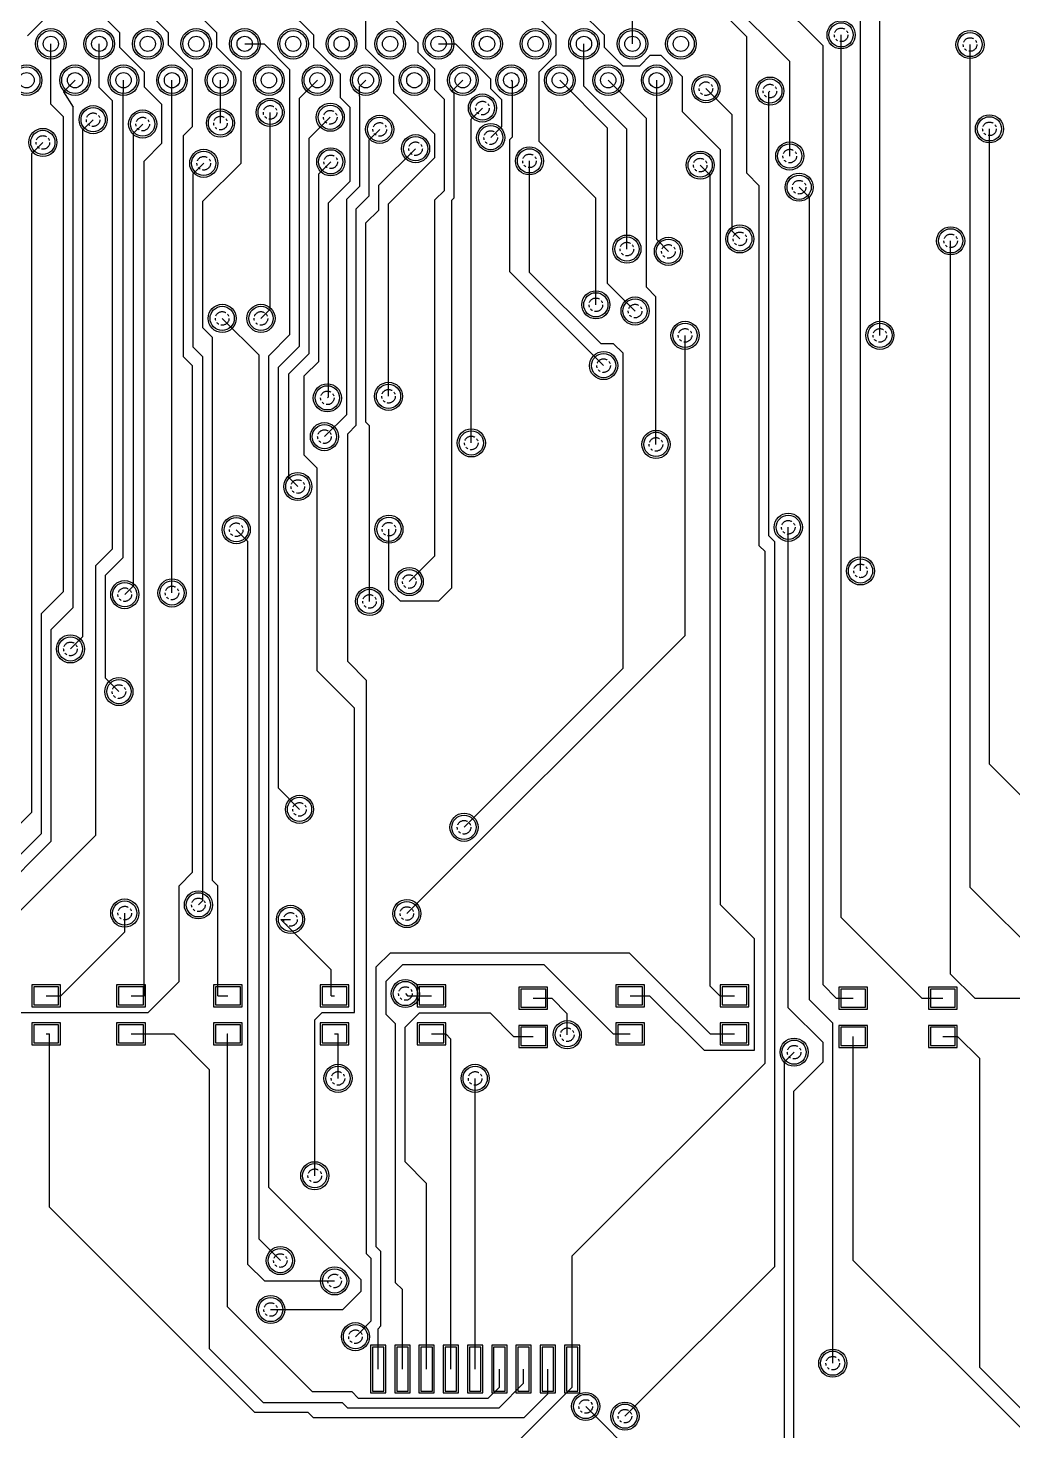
# Model space of a CAD drawing. Extents: x 208 to 628, y 649 to 1243.
# Drawn here: x 416.6 to 468.2, y 1131 to 1204.5 of the extents above; entities that cross this region are included whole.
import ezdxf

# ---------------------------------------------------------------- set-up
doc = ezdxf.new("R2010")
doc.units = 0
doc.header["$MEASUREMENT"] = 0
doc.linetypes.add('PHANTOM2', pattern=[1.25, 0.625, -0.125, 0.125, -0.125, 0.125, -0.125])
for name, color, linetype in [('BottomSolder', 6, 'CONTINUOUS'), ('MultiLayer', 9, 'CONTINUOUS'), ('PADHOLELAYER', 255, 'CONTINUOUS'), ('TOPLAYER', 250, 'CONTINUOUS'), ('TopPaste', 8, 'CONTINUOUS'), ('TopSolder', 216, 'CONTINUOUS'), ('VIAHOLELAYER', 255, 'PHANTOM2')]:
    doc.layers.add(name, color=color, linetype=linetype)

msp = doc.modelspace()

# ---------------------------------------------------------------- linework, layer by layer
at = {"layer": 'BottomSolder'}
for centre, radius in [((417.783, 1203.719), 0.802), ((420.323, 1203.719), 0.802), ((422.863, 1203.719), 0.802), ((425.403, 1203.719), 0.802), ((427.943, 1203.719), 0.802), ((430.483, 1203.719), 0.802), ((433.023, 1203.719), 0.802), ((435.563, 1203.719), 0.802), ((438.103, 1203.719), 0.802), ((440.643, 1203.719), 0.802), ((443.183, 1203.719), 0.802), ((445.723, 1203.719), 0.802), ((448.263, 1203.719), 0.802), ((450.803, 1203.719), 0.802), ((459.198, 1204.19), 0.737), ((465.955, 1203.682), 0.737), ((416.513, 1201.814), 0.802), ((419.053, 1201.814), 0.802), ((421.593, 1201.814), 0.802), ((424.133, 1201.814), 0.802), ((426.673, 1201.814), 0.802), ((429.213, 1201.814), 0.802), ((431.753, 1201.814), 0.802), ((434.293, 1201.814), 0.802), ((436.833, 1201.814), 0.802), ((439.373, 1201.814), 0.802), ((441.913, 1201.814), 0.802), ((444.453, 1201.814), 0.802), ((446.993, 1201.814), 0.802), ((449.533, 1201.814), 0.802), ((452.112, 1201.371), 0.737), ((455.465, 1201.244), 0.737), ((429.277, 1200.126), 0.737), ((432.427, 1199.872), 0.737), ((440.402, 1200.355), 0.737), ((420.001, 1199.745), 0.737), ((422.597, 1199.517), 0.737), ((426.673, 1199.568), 0.737), ((435.018, 1199.237), 0.737), ((466.971, 1199.263), 0.737), ((417.365, 1198.552), 0.737), ((440.834, 1198.806), 0.737), ((436.897, 1198.225), 0.737), ((456.506, 1197.84), 0.737), ((425.797, 1197.459), 0.737), ((432.452, 1197.536), 0.737), ((442.866, 1197.586), 0.737), ((451.813, 1197.363), 0.737), ((456.998, 1196.205), 0.737), ((453.89, 1193.497), 0.737), ((464.939, 1193.395), 0.737), ((447.972, 1192.964), 0.737), ((450.148, 1192.845), 0.737), ((446.346, 1190.043), 0.737), ((448.401, 1189.717), 0.737), ((426.763, 1189.331), 0.737), ((428.795, 1189.331), 0.737), ((451.02, 1188.442), 0.737), ((461.23, 1188.442), 0.737), ((446.752, 1186.857), 0.737), ((432.274, 1185.166), 0.737), ((435.48, 1185.248), 0.737), ((432.122, 1183.134), 0.737), ((439.818, 1182.804), 0.737), ((449.496, 1182.727), 0.737), ((430.725, 1180.518), 0.737), ((427.499, 1178.257), 0.737), ((435.5, 1178.282), 0.737), ((456.43, 1178.384), 0.737), ((460.214, 1176.098), 0.737), ((424.133, 1174.942), 0.737), ((436.567, 1175.539), 0.737), ((421.657, 1174.853), 0.737), ((434.484, 1174.498), 0.737), ((418.812, 1172.009), 0.737), ((421.352, 1169.773), 0.737), ((430.815, 1163.601), 0.737), ((439.437, 1162.661), 0.737), ((421.657, 1158.166), 0.737), ((425.518, 1158.597), 0.737), ((436.44, 1158.14), 0.737), ((430.344, 1157.835), 0.737), ((436.364, 1153.949), 0.737), ((444.847, 1151.79), 0.737), ((456.735, 1150.876), 0.737), ((432.833, 1149.504), 0.737), ((440.019, 1149.504), 0.737), ((431.614, 1144.399), 0.737), ((429.811, 1139.954), 0.737), ((432.655, 1138.887), 0.737), ((429.303, 1137.388), 0.737), ((433.748, 1135.966), 0.737), ((458.759, 1134.577), 0.737), ((445.813, 1132.308), 0.737), ((447.87, 1131.8), 0.737)]:
    msp.add_circle(centre, radius, dxfattribs=at)
at = {"layer": 'MultiLayer'}
for centre, radius in [((417.783, 1203.719), 0.7), ((420.323, 1203.719), 0.7), ((422.863, 1203.719), 0.7), ((425.403, 1203.719), 0.7), ((427.943, 1203.719), 0.7), ((430.483, 1203.719), 0.7), ((433.023, 1203.719), 0.7), ((435.563, 1203.719), 0.7), ((438.103, 1203.719), 0.7), ((440.643, 1203.719), 0.7), ((443.183, 1203.719), 0.7), ((445.723, 1203.719), 0.7), ((448.263, 1203.719), 0.7), ((450.803, 1203.719), 0.7), ((459.198, 1204.19), 0.635), ((465.955, 1203.682), 0.635), ((416.513, 1201.814), 0.7), ((419.053, 1201.814), 0.7), ((421.593, 1201.814), 0.7), ((424.133, 1201.814), 0.7), ((426.673, 1201.814), 0.7), ((429.213, 1201.814), 0.7), ((431.753, 1201.814), 0.7), ((434.293, 1201.814), 0.7), ((436.833, 1201.814), 0.7), ((439.373, 1201.814), 0.7), ((441.913, 1201.814), 0.7), ((444.453, 1201.814), 0.7), ((446.993, 1201.814), 0.7), ((449.533, 1201.814), 0.7), ((452.112, 1201.371), 0.635), ((455.465, 1201.244), 0.635), ((429.277, 1200.126), 0.635), ((440.402, 1200.355), 0.635), ((420.001, 1199.745), 0.635), ((422.597, 1199.517), 0.635), ((426.673, 1199.568), 0.635), ((432.427, 1199.872), 0.635), ((435.018, 1199.237), 0.635), ((466.971, 1199.263), 0.635), ((417.365, 1198.552), 0.635), ((440.834, 1198.806), 0.635), ((436.897, 1198.225), 0.635), ((456.506, 1197.84), 0.635), ((425.797, 1197.459), 0.635), ((432.452, 1197.536), 0.635), ((442.866, 1197.586), 0.635), ((451.813, 1197.363), 0.635), ((456.998, 1196.205), 0.635), ((453.89, 1193.497), 0.635), ((464.939, 1193.395), 0.635), ((447.972, 1192.964), 0.635), ((450.148, 1192.845), 0.635), ((446.346, 1190.043), 0.635), ((448.401, 1189.717), 0.635), ((426.763, 1189.331), 0.635), ((428.795, 1189.331), 0.635), ((451.02, 1188.442), 0.635), ((461.23, 1188.442), 0.635), ((446.752, 1186.857), 0.635), ((432.274, 1185.166), 0.635), ((435.48, 1185.248), 0.635), ((432.122, 1183.134), 0.635), ((439.818, 1182.804), 0.635), ((449.496, 1182.727), 0.635), ((430.725, 1180.518), 0.635), ((427.499, 1178.257), 0.635), ((435.5, 1178.282), 0.635), ((456.43, 1178.384), 0.635), ((460.214, 1176.098), 0.635), ((436.567, 1175.539), 0.635), ((421.657, 1174.853), 0.635), ((424.133, 1174.942), 0.635), ((434.484, 1174.498), 0.635), ((418.812, 1172.009), 0.635), ((421.352, 1169.773), 0.635), ((430.815, 1163.601), 0.635), ((439.437, 1162.661), 0.635), ((421.657, 1158.166), 0.635), ((425.518, 1158.597), 0.635), ((436.44, 1158.14), 0.635), ((430.344, 1157.835), 0.635), ((436.364, 1153.949), 0.635), ((444.847, 1151.79), 0.635), ((456.735, 1150.876), 0.635), ((432.833, 1149.504), 0.635), ((440.019, 1149.504), 0.635), ((431.614, 1144.399), 0.635), ((429.811, 1139.954), 0.635), ((432.655, 1138.887), 0.635), ((429.303, 1137.388), 0.635), ((433.748, 1135.966), 0.635), ((458.759, 1134.577), 0.635), ((445.813, 1132.308), 0.635), ((447.87, 1131.8), 0.635)]:
    msp.add_circle(centre, radius, dxfattribs=at)
at = {"layer": 'PADHOLELAYER'}
for centre in [(417.783, 1203.719), (420.323, 1203.719), (422.863, 1203.719), (425.403, 1203.719), (427.943, 1203.719), (430.483, 1203.719), (433.023, 1203.719), (435.563, 1203.719), (438.103, 1203.719), (440.643, 1203.719), (443.183, 1203.719), (445.723, 1203.719), (448.263, 1203.719), (450.803, 1203.719), (416.513, 1201.814), (419.053, 1201.814), (421.593, 1201.814), (424.133, 1201.814), (426.673, 1201.814), (429.213, 1201.814), (431.753, 1201.814), (434.293, 1201.814), (436.833, 1201.814), (439.373, 1201.814), (441.913, 1201.814), (444.453, 1201.814), (446.993, 1201.814), (449.533, 1201.814)]:
    msp.add_circle(centre, 0.4, dxfattribs=at)
at = {"layer": 'TOPLAYER'}
for p, q in [((450.803, 1207.529), (454.25, 1204.082)), ((452.391, 1206.908), (456.506, 1202.793)), ((454.88, 1206.992), (458.251, 1203.622)), ((448.263, 1203.719), (448.263, 1205.877)), ((416.552, 1204.139), (417.59, 1205.177)), ((420.07, 1205.624), (421.4, 1204.293)), ((422.61, 1205.624), (423.943, 1204.29)), ((425.21, 1205.563), (426.483, 1204.29)), ((430.101, 1205.624), (431.56, 1204.165)), ((434.293, 1203.465), (434.293, 1205.624)), ((435.373, 1205.431), (437.026, 1203.779)), ((442.801, 1205.624), (444.26, 1204.165)), ((445.53, 1205.435), (446.8, 1204.165)), ((461.23, 1188.442), (461.23, 1205.511)), ((421.4, 1203.53), (421.4, 1204.293)), ((423.943, 1203.655), (423.943, 1204.29)), ((426.483, 1203.526), (426.483, 1204.29)), ((460.214, 1176.098), (460.214, 1204.907)), ((417.783, 1200.564), (417.783, 1203.719)), ((420.323, 1201.432), (420.323, 1203.719)), ((423.943, 1203.655), (425.213, 1202.385)), ((427.943, 1203.719), (428.96, 1203.719)), ((428.96, 1203.719), (430.315, 1202.364)), ((431.56, 1203.53), (431.56, 1204.165)), ((437.026, 1203.272), (437.026, 1203.779)), ((438.103, 1203.719), (438.991, 1203.719)), ((438.991, 1203.719), (440.836, 1201.874)), ((444.26, 1203.144), (444.26, 1204.165)), ((445.723, 1201.505), (445.723, 1203.719)), ((446.8, 1203.53), (446.8, 1204.165)), ((454.25, 1196.938), (454.25, 1204.082)), ((458.251, 1154.398), (458.251, 1203.622)), ((459.198, 1157.937), (459.198, 1204.19)), ((465.955, 1159.512), (465.955, 1203.682)), ((421.4, 1203.53), (422.692, 1202.238)), ((426.483, 1203.526), (427.753, 1202.256)), ((431.56, 1203.53), (432.956, 1202.133)), ((434.293, 1203.465), (435.754, 1202.004)), ((437.026, 1203.272), (437.913, 1202.385)), ((443.376, 1202.26), (444.26, 1203.144)), ((446.8, 1203.53), (447.755, 1202.575)), ((448.643, 1202.575), (449.191, 1203.124)), ((449.191, 1203.124), (449.75, 1203.124)), ((449.75, 1203.124), (450.891, 1201.982)), ((422.692, 1201.457), (422.692, 1202.238)), ((425.213, 1199.392), (425.213, 1202.385)), ((427.753, 1197.471), (427.753, 1202.256)), ((430.315, 1188.483), (430.315, 1202.364)), ((432.956, 1200.883), (432.956, 1202.133)), ((437.913, 1201.304), (437.913, 1202.385)), ((443.376, 1198.598), (443.376, 1202.26)), ((447.755, 1202.575), (448.643, 1202.575)), ((456.506, 1197.84), (456.506, 1202.793)), ((418.449, 1201.209), (419.053, 1201.814)), ((420.323, 1201.432), (421.013, 1200.741)), ((421.581, 1200.533), (421.593, 1201.814)), ((422.692, 1201.457), (423.609, 1200.539)), ((424.133, 1174.942), (424.133, 1201.814)), ((426.673, 1199.568), (426.673, 1201.814)), ((430.819, 1200.879), (431.753, 1201.814)), ((433.964, 1201.485), (434.293, 1201.814)), ((433.964, 1200.981), (433.964, 1201.485)), ((435.754, 1201.142), (435.754, 1202.004)), ((438.806, 1201.247), (439.373, 1201.814)), ((440.836, 1201.367), (440.836, 1201.874)), ((440.836, 1201.367), (441.415, 1200.789)), ((441.913, 1201.814), (441.971, 1201.756)), ((441.971, 1198.839), (441.971, 1201.756)), ((444.453, 1201.814), (446.96, 1199.307)), ((445.723, 1201.505), (447.972, 1199.256)), ((446.993, 1201.814), (448.996, 1199.811)), ((449.533, 1193.46), (449.533, 1201.814)), ((450.891, 1200.15), (450.891, 1201.982)), ((452.112, 1201.371), (453.483, 1199.999)), ((418.449, 1201.209), (418.957, 1200.398)), ((421.013, 1177.248), (421.013, 1200.741)), ((430.819, 1187.874), (430.819, 1200.879)), ((432.956, 1200.883), (433.464, 1200.375)), ((433.964, 1200.981), (433.968, 1200.977)), ((433.964, 1200.981), (433.964, 1200.981)), ((433.968, 1196.266), (433.968, 1200.977)), ((435.754, 1201.142), (437.909, 1198.987)), ((437.913, 1201.304), (438.413, 1200.804)), ((438.413, 1196.038), (438.413, 1200.804)), ((438.806, 1201.247), (438.917, 1201.136)), ((438.917, 1195.645), (438.917, 1201.136)), ((441.415, 1199.386), (441.415, 1200.789)), ((455.415, 1201.194), (455.465, 1201.244)), ((455.415, 1177.927), (455.415, 1201.194)), ((417.783, 1200.564), (418.453, 1199.894)), ((418.453, 1175.016), (418.453, 1199.894)), ((418.957, 1174.186), (418.957, 1200.398)), ((421.581, 1176.805), (421.581, 1200.533)), ((423.609, 1198.505), (423.609, 1200.539)), ((429.277, 1189.814), (429.277, 1200.126)), ((431.323, 1198.768), (432.427, 1199.872)), ((433.464, 1196.523), (433.464, 1200.375)), ((439.818, 1199.771), (440.402, 1200.355)), ((450.891, 1200.15), (452.874, 1198.167)), ((453.483, 1193.903), (453.483, 1199.999)), ((419.461, 1199.205), (420.001, 1199.745)), ((419.461, 1172.657), (419.461, 1199.205)), ((422.114, 1199.034), (422.597, 1199.517)), ((424.743, 1198.922), (425.213, 1199.392)), ((434.472, 1198.692), (435.018, 1199.237)), ((439.818, 1182.804), (439.818, 1199.771)), ((440.834, 1198.806), (441.415, 1199.386)), ((446.96, 1191.158), (446.96, 1199.307)), ((447.972, 1192.964), (447.972, 1199.256)), ((448.996, 1190.965), (448.996, 1199.811)), ((466.971, 1165.963), (466.971, 1199.263)), ((416.78, 1197.967), (417.365, 1198.552)), ((422.114, 1175.311), (422.114, 1199.034)), ((422.673, 1197.569), (423.609, 1198.505)), ((424.743, 1187.315), (424.743, 1198.922)), ((431.323, 1187.491), (431.323, 1198.768)), ((434.472, 1195.754), (434.472, 1198.692)), ((437.909, 1197.768), (437.909, 1198.987)), ((441.842, 1198.71), (441.971, 1198.839)), ((441.842, 1191.767), (441.842, 1198.71)), ((443.376, 1198.598), (446.346, 1195.628)), ((416.78, 1163.449), (416.78, 1197.967)), ((434.976, 1196.304), (436.897, 1198.225)), ((435.48, 1195.339), (437.909, 1197.768)), ((452.874, 1158.597), (452.874, 1198.167)), ((422.673, 1153.832), (422.673, 1197.569)), ((425.247, 1196.908), (425.797, 1197.459)), ((425.751, 1195.469), (427.753, 1197.471)), ((431.827, 1196.91), (432.452, 1197.536)), ((442.866, 1191.744), (442.866, 1197.586)), ((451.813, 1197.363), (452.34, 1196.835)), ((454.25, 1196.938), (454.911, 1196.276)), ((425.247, 1187.819), (425.247, 1196.908)), ((431.827, 1187.076), (431.827, 1196.91)), ((432.331, 1195.39), (433.464, 1196.523)), ((433.287, 1195.584), (433.968, 1196.266)), ((434.976, 1195.011), (434.976, 1196.304)), ((452.34, 1154.34), (452.34, 1196.835)), ((454.911, 1177.41), (454.911, 1196.276)), ((456.998, 1196.205), (457.533, 1195.671)), ((425.751, 1188.831), (425.751, 1195.469)), ((433.287, 1184.298), (433.287, 1195.584)), ((433.791, 1195.072), (434.472, 1195.754)), ((437.913, 1195.538), (438.413, 1196.038)), ((437.913, 1176.885), (437.913, 1195.538)), ((438.806, 1195.534), (438.917, 1195.645)), ((438.806, 1175.213), (438.806, 1195.534)), ((446.346, 1190.043), (446.346, 1195.628)), ((457.533, 1153.618), (457.533, 1195.671)), ((432.331, 1185.222), (432.331, 1195.39)), ((433.791, 1183.735), (433.791, 1195.072)), ((434.295, 1194.33), (434.976, 1195.011)), ((435.48, 1185.248), (435.48, 1195.339)), ((434.295, 1183.892), (434.295, 1194.33)), ((449.533, 1193.46), (450.148, 1192.845)), ((453.483, 1193.903), (453.89, 1193.497)), ((464.939, 1154.965), (464.939, 1193.395)), ((441.842, 1191.767), (446.752, 1186.857)), ((442.866, 1191.744), (446.6, 1188.011)), ((446.96, 1191.158), (448.401, 1189.717)), ((448.996, 1190.965), (449.496, 1190.465)), ((449.496, 1182.727), (449.496, 1190.465)), ((428.795, 1189.331), (429.277, 1189.814)), ((425.751, 1188.831), (426.259, 1188.323)), ((426.763, 1189.331), (428.693, 1187.401)), ((426.259, 1159.871), (426.259, 1188.323)), ((429.209, 1187.377), (430.315, 1188.483)), ((451.02, 1172.72), (451.02, 1188.442)), ((425.247, 1187.819), (425.747, 1187.319)), ((428.693, 1141.071), (428.693, 1187.401)), ((429.209, 1143.781), (429.209, 1187.377)), ((429.713, 1186.768), (430.819, 1187.874)), ((430.25, 1186.418), (431.323, 1187.491)), ((446.6, 1188.011), (447.26, 1188.011)), ((447.26, 1188.011), (447.768, 1187.503)), ((447.768, 1170.993), (447.768, 1187.503)), ((424.743, 1187.315), (425.213, 1186.845)), ((425.213, 1160.301), (425.213, 1186.845)), ((425.747, 1158.826), (425.747, 1187.319)), ((429.713, 1164.703), (429.713, 1186.768)), ((431.066, 1186.315), (431.827, 1187.076)), ((430.25, 1180.992), (430.25, 1186.418)), ((431.066, 1182.155), (431.066, 1186.315)), ((432.274, 1185.166), (432.331, 1185.222)), ((432.122, 1183.134), (433.287, 1184.298)), ((433.341, 1183.286), (433.791, 1183.735)), ((434.295, 1183.892), (434.484, 1183.702)), ((434.484, 1174.498), (434.484, 1183.702)), ((433.341, 1171.348), (433.341, 1183.286)), ((431.066, 1182.155), (431.746, 1181.475)), ((430.25, 1180.992), (430.725, 1180.518)), ((431.746, 1170.861), (431.746, 1181.475)), ((427.499, 1178.257), (428.109, 1177.647)), ((435.5, 1175.107), (435.5, 1178.282)), ((455.415, 1177.927), (455.719, 1177.623)), ((456.43, 1153.205), (456.43, 1178.384)), ((420.141, 1176.376), (421.013, 1177.248)), ((428.109, 1139.751), (428.109, 1177.647)), ((454.911, 1177.41), (455.211, 1177.111)), ((455.211, 1150.308), (455.211, 1177.111)), ((455.719, 1139.649), (455.719, 1177.623)), ((420.141, 1162.253), (420.141, 1176.376)), ((420.645, 1175.869), (421.581, 1176.805)), ((436.567, 1175.539), (437.913, 1176.885)), ((420.645, 1170.481), (420.645, 1175.869)), ((417.296, 1173.86), (418.453, 1175.016)), ((421.657, 1174.853), (422.114, 1175.311)), ((435.5, 1175.107), (436.084, 1174.523)), ((438.116, 1174.523), (438.806, 1175.213)), ((417.8, 1173.03), (418.957, 1174.186)), ((436.084, 1174.523), (438.116, 1174.523)), ((417.296, 1162.337), (417.296, 1173.86)), ((417.8, 1161.929), (417.8, 1173.03)), ((418.812, 1172.009), (419.461, 1172.657)), ((436.44, 1158.14), (451.02, 1172.72)), ((433.341, 1171.348), (434.332, 1170.358)), ((420.645, 1170.481), (421.352, 1169.773)), ((431.746, 1170.861), (433.697, 1168.91)), ((439.437, 1162.661), (447.768, 1170.993)), ((434.332, 1140.301), (434.332, 1170.358)), ((433.697, 1152.959), (433.697, 1168.91)), ((466.971, 1165.963), (479.357, 1153.578)), ((429.713, 1164.703), (430.815, 1163.601)), ((412.234, 1158.902), (416.78, 1163.449)), ((412.928, 1157.968), (417.296, 1162.337)), ((413.332, 1157.46), (417.8, 1161.929)), ((413.513, 1155.626), (420.141, 1162.253)), ((424.506, 1159.594), (425.213, 1160.301)), ((424.506, 1154.588), (424.506, 1159.594)), ((426.259, 1159.871), (426.536, 1159.594)), ((426.536, 1153.832), (426.536, 1159.594)), ((465.955, 1159.512), (471.762, 1153.705)), ((425.518, 1158.597), (425.747, 1158.826)), ((421.657, 1157.184), (421.657, 1158.166)), ((452.874, 1158.597), (454.652, 1156.819)), ((429.836, 1157.835), (430.344, 1157.835)), ((429.836, 1157.835), (432.478, 1155.194)), ((459.198, 1157.937), (463.431, 1153.705)), ((418.304, 1153.832), (421.657, 1157.184)), ((454.652, 1150.977), (454.652, 1156.819)), ((434.84, 1155.345), (435.576, 1156.082)), ((435.576, 1156.082), (448.09, 1156.082)), ((448.09, 1156.082), (452.34, 1151.832)), ((432.478, 1153.832), (432.478, 1155.194)), ((434.84, 1140.667), (434.84, 1155.345)), ((435.352, 1154.593), (436.228, 1155.469)), ((436.228, 1155.469), (443.623, 1155.469)), ((443.623, 1155.469), (447.26, 1151.832)), ((418.19, 1154.307), (416.89, 1154.307)), ((416.89, 1154.307), (416.89, 1153.357)), ((418.19, 1153.357), (418.19, 1154.307)), ((422.635, 1154.307), (421.335, 1154.307)), ((421.335, 1154.307), (421.335, 1153.357)), ((422.635, 1153.357), (422.635, 1154.307)), ((422.876, 1152.959), (424.506, 1154.588)), ((427.715, 1154.307), (426.415, 1154.307)), ((426.415, 1154.307), (426.415, 1153.357)), ((427.715, 1153.357), (427.715, 1154.307)), ((433.303, 1154.307), (432.003, 1154.307)), ((432.003, 1154.307), (432.003, 1153.357)), ((433.303, 1153.357), (433.303, 1154.307)), ((435.352, 1152.855), (435.352, 1154.593)), ((438.383, 1154.307), (437.083, 1154.307)), ((437.083, 1154.307), (437.083, 1153.357)), ((438.383, 1153.357), (438.383, 1154.307)), ((448.797, 1154.307), (447.497, 1154.307)), ((447.497, 1154.307), (447.497, 1153.357)), ((448.797, 1153.357), (448.797, 1154.307)), ((452.34, 1154.34), (452.848, 1153.832)), ((454.258, 1154.307), (452.958, 1154.307)), ((452.958, 1154.307), (452.958, 1153.357)), ((454.258, 1153.357), (454.258, 1154.307)), ((458.251, 1154.398), (458.944, 1153.705)), ((464.939, 1154.965), (466.2, 1153.705)), ((417.54, 1153.832), (418.304, 1153.832)), ((421.985, 1153.832), (422.673, 1153.832)), ((426.536, 1153.832), (427.065, 1153.832)), ((432.478, 1153.832), (432.653, 1153.832)), ((436.364, 1153.949), (436.482, 1153.832)), ((436.482, 1153.832), (437.733, 1153.832)), ((443.717, 1154.18), (442.417, 1154.18)), ((442.417, 1154.18), (442.417, 1153.23)), ((443.067, 1153.705), (444.035, 1153.705)), ((443.717, 1153.23), (443.717, 1154.18)), ((444.035, 1153.705), (444.847, 1152.892)), ((448.147, 1153.832), (449.165, 1153.832)), ((449.165, 1153.832), (452.02, 1150.977)), ((452.848, 1153.832), (453.608, 1153.832)), ((457.533, 1153.618), (458.759, 1152.392)), ((458.944, 1153.705), (459.831, 1153.705)), ((460.481, 1154.18), (459.181, 1154.18)), ((459.181, 1154.18), (459.181, 1153.23)), ((460.481, 1153.23), (460.481, 1154.18)), ((463.431, 1153.705), (464.53, 1153.705)), ((465.18, 1154.18), (463.88, 1154.18)), ((463.88, 1154.18), (463.88, 1153.23)), ((465.18, 1153.23), (465.18, 1154.18)), ((466.2, 1153.705), (469.864, 1153.705)), ((413.758, 1152.959), (422.876, 1152.959)), ((416.89, 1153.357), (418.19, 1153.357)), ((421.335, 1153.357), (422.635, 1153.357)), ((426.415, 1153.357), (427.715, 1153.357)), ((431.614, 1152.578), (431.995, 1152.959)), ((431.995, 1152.959), (433.697, 1152.959)), ((432.003, 1153.357), (433.303, 1153.357)), ((435.352, 1152.855), (435.844, 1152.363)), ((436.348, 1152.181), (437.1, 1152.933)), ((437.083, 1153.357), (438.383, 1153.357)), ((437.1, 1152.933), (440.8, 1152.933)), ((440.8, 1152.933), (442.028, 1151.705)), ((442.417, 1153.23), (443.717, 1153.23)), ((444.847, 1151.79), (444.847, 1152.892)), ((447.497, 1153.357), (448.797, 1153.357)), ((452.958, 1153.357), (454.258, 1153.357)), ((456.43, 1153.205), (458.255, 1151.38)), ((459.181, 1153.23), (460.481, 1153.23)), ((463.88, 1153.23), (465.18, 1153.23)), ((418.19, 1152.307), (416.89, 1152.307)), ((416.89, 1152.307), (416.89, 1151.357)), ((418.19, 1151.357), (418.19, 1152.307)), ((422.635, 1152.307), (421.335, 1152.307)), ((421.335, 1152.307), (421.335, 1151.357)), ((422.635, 1151.357), (422.635, 1152.307)), ((427.715, 1152.307), (426.415, 1152.307)), ((426.415, 1152.307), (426.415, 1151.357)), ((427.715, 1151.357), (427.715, 1152.307)), ((431.614, 1144.399), (431.614, 1152.578)), ((433.303, 1152.307), (432.003, 1152.307)), ((432.003, 1152.307), (432.003, 1151.357)), ((433.303, 1151.357), (433.303, 1152.307)), ((435.844, 1138.794), (435.844, 1152.363)), ((436.348, 1145.126), (436.348, 1152.181)), ((438.383, 1152.307), (437.083, 1152.307)), ((437.083, 1152.307), (437.083, 1151.357)), ((438.383, 1151.357), (438.383, 1152.307)), ((443.717, 1152.18), (442.417, 1152.18)), ((442.417, 1152.18), (442.417, 1151.23)), ((443.717, 1151.23), (443.717, 1152.18)), ((448.797, 1152.307), (447.497, 1152.307)), ((447.497, 1152.307), (447.497, 1151.357)), ((448.797, 1151.357), (448.797, 1152.307)), ((454.258, 1152.307), (452.958, 1152.307)), ((452.958, 1152.307), (452.958, 1151.357)), ((454.258, 1151.357), (454.258, 1152.307)), ((458.759, 1134.577), (458.759, 1152.392)), ((460.481, 1152.18), (459.181, 1152.18)), ((459.181, 1152.18), (459.181, 1151.23)), ((460.481, 1151.23), (460.481, 1152.18)), ((465.18, 1152.18), (463.88, 1152.18)), ((463.88, 1152.18), (463.88, 1151.23)), ((465.18, 1151.23), (465.18, 1152.18)), ((416.89, 1151.357), (418.19, 1151.357)), ((417.54, 1151.832), (417.72, 1151.832)), ((417.72, 1142.759), (417.72, 1151.832)), ((421.335, 1151.357), (422.635, 1151.357)), ((421.985, 1151.832), (424.223, 1151.832)), ((424.223, 1151.832), (426.102, 1149.952)), ((426.415, 1151.357), (427.715, 1151.357)), ((427.042, 1151.832), (427.065, 1151.832)), ((427.042, 1137.527), (427.042, 1151.832)), ((432.003, 1151.357), (433.303, 1151.357)), ((432.653, 1151.832), (432.833, 1151.832)), ((432.833, 1149.504), (432.833, 1151.832)), ((437.083, 1151.357), (438.383, 1151.357)), ((437.733, 1151.832), (438.478, 1151.832)), ((438.478, 1151.832), (438.749, 1151.562)), ((438.749, 1134.268), (438.749, 1151.562)), ((442.028, 1151.705), (443.067, 1151.705)), ((447.26, 1151.832), (448.147, 1151.832)), ((447.497, 1151.357), (448.797, 1151.357)), ((452.34, 1151.832), (453.608, 1151.832)), ((452.958, 1151.357), (454.258, 1151.357)), ((458.255, 1150.363), (458.255, 1151.38)), ((459.831, 1151.705), (459.833, 1151.705)), ((459.833, 1139.966), (459.833, 1151.705)), ((464.53, 1151.705), (465.304, 1151.705)), ((465.304, 1151.705), (466.463, 1150.546)), ((442.417, 1151.23), (443.717, 1151.23)), ((452.02, 1150.977), (454.652, 1150.977)), ((456.223, 1150.364), (456.735, 1150.876)), ((459.181, 1151.23), (460.481, 1151.23)), ((463.88, 1151.23), (465.18, 1151.23)), ((426.102, 1135.329), (426.102, 1149.952)), ((445.099, 1140.196), (455.211, 1150.308)), ((456.223, 1110.875), (456.223, 1150.364)), ((456.727, 1148.835), (458.255, 1150.363)), ((466.463, 1134.344), (466.463, 1150.546)), ((440.019, 1134.268), (440.019, 1149.504)), ((456.727, 1121.166), (456.727, 1148.835)), ((436.348, 1145.126), (437.479, 1143.995)), ((437.479, 1134.268), (437.479, 1143.995)), ((429.209, 1143.781), (434.049, 1138.942)), ((417.72, 1142.759), (428.464, 1132.015)), ((428.693, 1141.071), (429.811, 1139.954)), ((434.84, 1140.667), (435.082, 1140.424)), ((435.082, 1136.528), (435.082, 1140.424)), ((428.109, 1139.751), (428.972, 1138.887)), ((434.332, 1140.301), (434.578, 1140.055)), ((434.578, 1136.796), (434.578, 1140.055)), ((445.099, 1134.268), (445.099, 1140.196)), ((447.87, 1131.8), (455.719, 1139.649)), ((459.833, 1139.966), (469.333, 1130.466)), ((428.972, 1138.887), (432.655, 1138.887)), ((434.049, 1138.354), (434.049, 1138.942)), ((433.083, 1137.388), (434.049, 1138.354)), ((435.844, 1138.794), (436.209, 1138.43)), ((436.209, 1134.268), (436.209, 1138.43)), ((427.042, 1137.527), (431.484, 1133.085)), ((429.303, 1137.388), (433.083, 1137.388)), ((433.748, 1135.966), (434.578, 1136.796)), ((434.939, 1136.384), (435.082, 1136.528)), ((434.939, 1134.268), (434.939, 1136.384)), ((426.102, 1135.329), (428.913, 1132.519)), ((435.239, 1135.418), (434.639, 1135.418)), ((434.639, 1135.418), (434.639, 1133.118)), ((435.239, 1133.118), (435.239, 1135.418)), ((436.509, 1135.418), (435.909, 1135.418)), ((435.909, 1135.418), (435.909, 1133.118)), ((436.509, 1133.118), (436.509, 1135.418)), ((437.779, 1135.418), (437.179, 1135.418)), ((437.179, 1135.418), (437.179, 1133.118)), ((437.779, 1133.118), (437.779, 1135.418)), ((439.049, 1135.418), (438.449, 1135.418)), ((438.449, 1135.418), (438.449, 1133.118)), ((439.049, 1133.118), (439.049, 1135.418)), ((440.319, 1135.418), (439.719, 1135.418)), ((439.719, 1135.418), (439.719, 1133.118)), ((440.319, 1133.118), (440.319, 1135.418)), ((441.589, 1135.418), (440.989, 1135.418)), ((440.989, 1135.418), (440.989, 1133.118)), ((441.589, 1133.118), (441.589, 1135.418)), ((442.859, 1135.418), (442.259, 1135.418)), ((442.259, 1135.418), (442.259, 1133.118)), ((442.859, 1133.118), (442.859, 1135.418)), ((444.129, 1135.418), (443.529, 1135.418)), ((443.529, 1135.418), (443.529, 1133.118)), ((444.129, 1133.118), (444.129, 1135.418)), ((445.399, 1135.418), (444.799, 1135.418)), ((444.799, 1135.418), (444.799, 1133.118)), ((445.399, 1133.118), (445.399, 1135.418)), ((441.289, 1133.321), (441.289, 1134.268)), ((442.559, 1133.525), (442.559, 1134.268)), ((443.829, 1132.966), (443.829, 1134.268)), ((445.099, 1133.32), (445.099, 1134.268)), ((466.463, 1134.344), (469.837, 1130.97)), ((431.484, 1133.085), (433.552, 1133.085)), ((433.552, 1133.085), (433.897, 1132.74)), ((434.639, 1133.118), (435.239, 1133.118)), ((435.909, 1133.118), (436.509, 1133.118)), ((437.179, 1133.118), (437.779, 1133.118)), ((438.449, 1133.118), (439.049, 1133.118)), ((439.719, 1133.118), (440.319, 1133.118)), ((440.707, 1132.74), (441.289, 1133.321)), ((440.989, 1133.118), (441.589, 1133.118)), ((441.27, 1132.236), (442.559, 1133.525)), ((442.029, 1130.251), (445.099, 1133.32)), ((442.259, 1133.118), (442.859, 1133.118)), ((442.595, 1131.732), (443.829, 1132.966)), ((443.529, 1133.118), (444.129, 1133.118)), ((444.799, 1133.118), (445.399, 1133.118)), ((428.913, 1132.519), (433.048, 1132.519)), ((433.048, 1132.519), (433.331, 1132.236)), ((433.331, 1132.236), (441.27, 1132.236)), ((433.897, 1132.74), (440.707, 1132.74)), ((445.813, 1132.308), (452.098, 1126.023)), ((428.464, 1132.015), (431.255, 1132.015)), ((431.255, 1132.015), (431.538, 1131.732)), ((431.538, 1131.732), (442.595, 1131.732))]:
    msp.add_line(p, q, dxfattribs=at)
for centre, radius in [((417.783, 1203.719), 0.7), ((420.323, 1203.719), 0.7), ((422.863, 1203.719), 0.7), ((425.403, 1203.719), 0.7), ((427.943, 1203.719), 0.7), ((430.483, 1203.719), 0.7), ((433.023, 1203.719), 0.7), ((435.563, 1203.719), 0.7), ((438.103, 1203.719), 0.7), ((440.643, 1203.719), 0.7), ((443.183, 1203.719), 0.7), ((445.723, 1203.719), 0.7), ((448.263, 1203.719), 0.7), ((450.803, 1203.719), 0.7), ((459.198, 1204.19), 0.635), ((465.955, 1203.682), 0.635), ((416.513, 1201.814), 0.7), ((419.053, 1201.814), 0.7), ((421.593, 1201.814), 0.7), ((424.133, 1201.814), 0.7), ((426.673, 1201.814), 0.7), ((429.213, 1201.814), 0.7), ((431.753, 1201.814), 0.7), ((434.293, 1201.814), 0.7), ((436.833, 1201.814), 0.7), ((439.373, 1201.814), 0.7), ((441.913, 1201.814), 0.7), ((444.453, 1201.814), 0.7), ((446.993, 1201.814), 0.7), ((449.533, 1201.814), 0.7), ((452.112, 1201.371), 0.635), ((455.465, 1201.244), 0.635), ((429.277, 1200.126), 0.635), ((440.402, 1200.355), 0.635), ((420.001, 1199.745), 0.635), ((422.597, 1199.517), 0.635), ((426.673, 1199.568), 0.635), ((432.427, 1199.872), 0.635), ((435.018, 1199.237), 0.635), ((466.971, 1199.263), 0.635), ((417.365, 1198.552), 0.635), ((440.834, 1198.806), 0.635), ((436.897, 1198.225), 0.635), ((456.506, 1197.84), 0.635), ((425.797, 1197.459), 0.635), ((432.452, 1197.536), 0.635), ((442.866, 1197.586), 0.635), ((451.813, 1197.363), 0.635), ((456.998, 1196.205), 0.635), ((453.89, 1193.497), 0.635), ((464.939, 1193.395), 0.635), ((447.972, 1192.964), 0.635), ((450.148, 1192.845), 0.635), ((446.346, 1190.043), 0.635), ((448.401, 1189.717), 0.635), ((426.763, 1189.331), 0.635), ((428.795, 1189.331), 0.635), ((451.02, 1188.442), 0.635), ((461.23, 1188.442), 0.635), ((446.752, 1186.857), 0.635), ((432.274, 1185.166), 0.635), ((435.48, 1185.248), 0.635), ((432.122, 1183.134), 0.635), ((439.818, 1182.804), 0.635), ((449.496, 1182.727), 0.635), ((430.725, 1180.518), 0.635), ((427.499, 1178.257), 0.635), ((435.5, 1178.282), 0.635), ((456.43, 1178.384), 0.635), ((460.214, 1176.098), 0.635), ((436.567, 1175.539), 0.635), ((421.657, 1174.853), 0.635), ((424.133, 1174.942), 0.635), ((434.484, 1174.498), 0.635), ((418.812, 1172.009), 0.635), ((421.352, 1169.773), 0.635), ((430.815, 1163.601), 0.635), ((439.437, 1162.661), 0.635), ((421.657, 1158.166), 0.635), ((425.518, 1158.597), 0.635), ((436.44, 1158.14), 0.635), ((430.344, 1157.835), 0.635), ((436.364, 1153.949), 0.635), ((444.847, 1151.79), 0.635), ((456.735, 1150.876), 0.635), ((432.833, 1149.504), 0.635), ((440.019, 1149.504), 0.635), ((431.614, 1144.399), 0.635), ((429.811, 1139.954), 0.635), ((432.655, 1138.887), 0.635), ((429.303, 1137.388), 0.635), ((433.748, 1135.966), 0.635), ((458.759, 1134.577), 0.635), ((445.813, 1132.308), 0.635), ((447.87, 1131.8), 0.635)]:
    msp.add_circle(centre, radius, dxfattribs=at)
at = {"layer": 'TopPaste'}
for p, q in [((418.19, 1154.307), (416.89, 1154.307)), ((416.89, 1154.307), (416.89, 1153.357)), ((418.19, 1153.357), (418.19, 1154.307)), ((422.635, 1154.307), (421.335, 1154.307)), ((421.335, 1154.307), (421.335, 1153.357)), ((422.635, 1153.357), (422.635, 1154.307)), ((427.715, 1154.307), (426.415, 1154.307)), ((426.415, 1154.307), (426.415, 1153.357)), ((427.715, 1153.357), (427.715, 1154.307)), ((433.303, 1154.307), (432.003, 1154.307)), ((432.003, 1154.307), (432.003, 1153.357)), ((433.303, 1153.357), (433.303, 1154.307)), ((438.383, 1154.307), (437.083, 1154.307)), ((437.083, 1154.307), (437.083, 1153.357)), ((438.383, 1153.357), (438.383, 1154.307)), ((448.797, 1154.307), (447.497, 1154.307)), ((447.497, 1154.307), (447.497, 1153.357)), ((448.797, 1153.357), (448.797, 1154.307)), ((454.258, 1154.307), (452.958, 1154.307)), ((452.958, 1154.307), (452.958, 1153.357)), ((454.258, 1153.357), (454.258, 1154.307)), ((443.717, 1154.18), (442.417, 1154.18)), ((442.417, 1154.18), (442.417, 1153.23)), ((443.717, 1153.23), (443.717, 1154.18)), ((460.481, 1154.18), (459.181, 1154.18)), ((459.181, 1154.18), (459.181, 1153.23)), ((460.481, 1153.23), (460.481, 1154.18)), ((465.18, 1154.18), (463.88, 1154.18)), ((463.88, 1154.18), (463.88, 1153.23)), ((465.18, 1153.23), (465.18, 1154.18)), ((416.89, 1153.357), (418.19, 1153.357)), ((421.335, 1153.357), (422.635, 1153.357)), ((426.415, 1153.357), (427.715, 1153.357)), ((432.003, 1153.357), (433.303, 1153.357)), ((437.083, 1153.357), (438.383, 1153.357)), ((442.417, 1153.23), (443.717, 1153.23)), ((447.497, 1153.357), (448.797, 1153.357)), ((452.958, 1153.357), (454.258, 1153.357)), ((459.181, 1153.23), (460.481, 1153.23)), ((463.88, 1153.23), (465.18, 1153.23)), ((418.19, 1152.307), (416.89, 1152.307)), ((416.89, 1152.307), (416.89, 1151.357)), ((418.19, 1151.357), (418.19, 1152.307)), ((422.635, 1152.307), (421.335, 1152.307)), ((421.335, 1152.307), (421.335, 1151.357)), ((422.635, 1151.357), (422.635, 1152.307)), ((427.715, 1152.307), (426.415, 1152.307)), ((426.415, 1152.307), (426.415, 1151.357)), ((427.715, 1151.357), (427.715, 1152.307)), ((433.303, 1152.307), (432.003, 1152.307)), ((432.003, 1152.307), (432.003, 1151.357)), ((433.303, 1151.357), (433.303, 1152.307)), ((438.383, 1152.307), (437.083, 1152.307)), ((437.083, 1152.307), (437.083, 1151.357)), ((438.383, 1151.357), (438.383, 1152.307)), ((443.717, 1152.18), (442.417, 1152.18)), ((442.417, 1152.18), (442.417, 1151.23)), ((443.717, 1151.23), (443.717, 1152.18)), ((448.797, 1152.307), (447.497, 1152.307)), ((447.497, 1152.307), (447.497, 1151.357)), ((448.797, 1151.357), (448.797, 1152.307)), ((454.258, 1152.307), (452.958, 1152.307)), ((452.958, 1152.307), (452.958, 1151.357)), ((454.258, 1151.357), (454.258, 1152.307)), ((460.481, 1152.18), (459.181, 1152.18)), ((459.181, 1152.18), (459.181, 1151.23)), ((460.481, 1151.23), (460.481, 1152.18)), ((465.18, 1152.18), (463.88, 1152.18)), ((463.88, 1152.18), (463.88, 1151.23)), ((465.18, 1151.23), (465.18, 1152.18)), ((416.89, 1151.357), (418.19, 1151.357)), ((421.335, 1151.357), (422.635, 1151.357)), ((426.415, 1151.357), (427.715, 1151.357)), ((432.003, 1151.357), (433.303, 1151.357)), ((437.083, 1151.357), (438.383, 1151.357)), ((447.497, 1151.357), (448.797, 1151.357)), ((452.958, 1151.357), (454.258, 1151.357)), ((442.417, 1151.23), (443.717, 1151.23)), ((459.181, 1151.23), (460.481, 1151.23)), ((463.88, 1151.23), (465.18, 1151.23)), ((435.239, 1135.418), (434.639, 1135.418)), ((434.639, 1135.418), (434.639, 1133.118)), ((435.239, 1133.118), (435.239, 1135.418)), ((436.509, 1135.418), (435.909, 1135.418)), ((435.909, 1135.418), (435.909, 1133.118)), ((436.509, 1133.118), (436.509, 1135.418)), ((437.779, 1135.418), (437.179, 1135.418)), ((437.179, 1135.418), (437.179, 1133.118)), ((437.779, 1133.118), (437.779, 1135.418)), ((439.049, 1135.418), (438.449, 1135.418)), ((438.449, 1135.418), (438.449, 1133.118)), ((439.049, 1133.118), (439.049, 1135.418)), ((440.319, 1135.418), (439.719, 1135.418)), ((439.719, 1135.418), (439.719, 1133.118)), ((440.319, 1133.118), (440.319, 1135.418)), ((441.589, 1135.418), (440.989, 1135.418)), ((440.989, 1135.418), (440.989, 1133.118)), ((441.589, 1133.118), (441.589, 1135.418)), ((442.859, 1135.418), (442.259, 1135.418)), ((442.259, 1135.418), (442.259, 1133.118)), ((442.859, 1133.118), (442.859, 1135.418)), ((444.129, 1135.418), (443.529, 1135.418)), ((443.529, 1135.418), (443.529, 1133.118)), ((444.129, 1133.118), (444.129, 1135.418)), ((445.399, 1135.418), (444.799, 1135.418)), ((444.799, 1135.418), (444.799, 1133.118)), ((445.399, 1133.118), (445.399, 1135.418)), ((434.639, 1133.118), (435.239, 1133.118)), ((435.909, 1133.118), (436.509, 1133.118)), ((437.179, 1133.118), (437.779, 1133.118)), ((438.449, 1133.118), (439.049, 1133.118)), ((439.719, 1133.118), (440.319, 1133.118)), ((440.989, 1133.118), (441.589, 1133.118)), ((442.259, 1133.118), (442.859, 1133.118)), ((443.529, 1133.118), (444.129, 1133.118)), ((444.799, 1133.118), (445.399, 1133.118))]:
    msp.add_line(p, q, dxfattribs=at)
at = {"layer": 'TopSolder'}
for p, q in [((418.291, 1154.408), (416.788, 1154.408)), ((416.788, 1154.408), (416.788, 1153.255)), ((418.291, 1153.255), (418.291, 1154.408)), ((422.736, 1154.408), (421.233, 1154.408)), ((421.233, 1154.408), (421.233, 1153.255)), ((422.736, 1153.255), (422.736, 1154.408)), ((427.816, 1154.408), (426.313, 1154.408)), ((426.313, 1154.408), (426.313, 1153.255)), ((427.816, 1153.255), (427.816, 1154.408)), ((433.404, 1154.408), (431.901, 1154.408)), ((431.901, 1154.408), (431.901, 1153.255)), ((433.404, 1153.255), (433.404, 1154.408)), ((438.484, 1154.408), (436.981, 1154.408)), ((436.981, 1154.408), (436.981, 1153.255)), ((438.484, 1153.255), (438.484, 1154.408)), ((443.818, 1154.281), (442.315, 1154.281)), ((442.315, 1154.281), (442.315, 1153.128)), ((443.818, 1153.128), (443.818, 1154.281)), ((448.898, 1154.408), (447.395, 1154.408)), ((447.395, 1154.408), (447.395, 1153.255)), ((448.898, 1153.255), (448.898, 1154.408)), ((454.359, 1154.408), (452.856, 1154.408)), ((452.856, 1154.408), (452.856, 1153.255)), ((454.359, 1153.255), (454.359, 1154.408)), ((460.582, 1154.281), (459.079, 1154.281)), ((459.079, 1154.281), (459.079, 1153.128)), ((460.582, 1153.128), (460.582, 1154.281)), ((465.281, 1154.281), (463.778, 1154.281)), ((463.778, 1154.281), (463.778, 1153.128)), ((465.281, 1153.128), (465.281, 1154.281)), ((416.788, 1153.255), (418.291, 1153.255)), ((421.233, 1153.255), (422.736, 1153.255)), ((426.313, 1153.255), (427.816, 1153.255)), ((431.901, 1153.255), (433.404, 1153.255)), ((436.981, 1153.255), (438.484, 1153.255)), ((442.315, 1153.128), (443.818, 1153.128)), ((447.395, 1153.255), (448.898, 1153.255)), ((452.856, 1153.255), (454.359, 1153.255)), ((459.079, 1153.128), (460.582, 1153.128)), ((463.778, 1153.128), (465.281, 1153.128)), ((418.291, 1152.408), (416.788, 1152.408)), ((416.788, 1152.408), (416.788, 1151.255)), ((418.291, 1151.255), (418.291, 1152.408)), ((422.736, 1152.408), (421.233, 1152.408)), ((421.233, 1152.408), (421.233, 1151.255)), ((422.736, 1151.255), (422.736, 1152.408)), ((427.816, 1152.408), (426.313, 1152.408)), ((426.313, 1152.408), (426.313, 1151.255)), ((427.816, 1151.255), (427.816, 1152.408)), ((433.404, 1152.408), (431.901, 1152.408)), ((431.901, 1152.408), (431.901, 1151.255)), ((433.404, 1151.255), (433.404, 1152.408)), ((438.484, 1152.408), (436.981, 1152.408)), ((436.981, 1152.408), (436.981, 1151.255)), ((438.484, 1151.255), (438.484, 1152.408)), ((443.818, 1152.281), (442.315, 1152.281)), ((442.315, 1152.281), (442.315, 1151.128)), ((443.818, 1151.128), (443.818, 1152.281)), ((448.898, 1152.408), (447.395, 1152.408)), ((447.395, 1152.408), (447.395, 1151.255)), ((448.898, 1151.255), (448.898, 1152.408)), ((454.359, 1152.408), (452.856, 1152.408)), ((452.856, 1152.408), (452.856, 1151.255)), ((454.359, 1151.255), (454.359, 1152.408)), ((460.582, 1152.281), (459.079, 1152.281)), ((459.079, 1152.281), (459.079, 1151.128)), ((460.582, 1151.128), (460.582, 1152.281)), ((465.281, 1152.281), (463.778, 1152.281)), ((463.778, 1152.281), (463.778, 1151.128)), ((465.281, 1151.128), (465.281, 1152.281)), ((416.788, 1151.255), (418.291, 1151.255)), ((421.233, 1151.255), (422.736, 1151.255)), ((426.313, 1151.255), (427.816, 1151.255)), ((431.901, 1151.255), (433.404, 1151.255)), ((436.981, 1151.255), (438.484, 1151.255)), ((442.315, 1151.128), (443.818, 1151.128)), ((447.395, 1151.255), (448.898, 1151.255)), ((452.856, 1151.255), (454.359, 1151.255)), ((459.079, 1151.128), (460.582, 1151.128)), ((463.778, 1151.128), (465.281, 1151.128)), ((435.34, 1135.519), (434.537, 1135.519)), ((434.537, 1135.519), (434.537, 1133.016)), ((435.34, 1133.016), (435.34, 1135.519)), ((436.61, 1135.519), (435.807, 1135.519)), ((435.807, 1135.519), (435.807, 1133.016)), ((436.61, 1133.016), (436.61, 1135.519)), ((437.88, 1135.519), (437.077, 1135.519)), ((437.077, 1135.519), (437.077, 1133.016)), ((437.88, 1133.016), (437.88, 1135.519)), ((439.15, 1135.519), (438.347, 1135.519)), ((438.347, 1135.519), (438.347, 1133.016)), ((439.15, 1133.016), (439.15, 1135.519)), ((440.42, 1135.519), (439.617, 1135.519)), ((439.617, 1135.519), (439.617, 1133.016)), ((440.42, 1133.016), (440.42, 1135.519)), ((441.69, 1135.519), (440.887, 1135.519)), ((440.887, 1135.519), (440.887, 1133.016)), ((441.69, 1133.016), (441.69, 1135.519)), ((442.96, 1135.519), (442.157, 1135.519)), ((442.157, 1135.519), (442.157, 1133.016)), ((442.96, 1133.016), (442.96, 1135.519)), ((444.23, 1135.519), (443.427, 1135.519)), ((443.427, 1135.519), (443.427, 1133.016)), ((444.23, 1133.016), (444.23, 1135.519)), ((445.5, 1135.519), (444.697, 1135.519)), ((444.697, 1135.519), (444.697, 1133.016)), ((445.5, 1133.016), (445.5, 1135.519)), ((434.537, 1133.016), (435.34, 1133.016)), ((435.807, 1133.016), (436.61, 1133.016)), ((437.077, 1133.016), (437.88, 1133.016)), ((438.347, 1133.016), (439.15, 1133.016)), ((439.617, 1133.016), (440.42, 1133.016)), ((440.887, 1133.016), (441.69, 1133.016)), ((442.157, 1133.016), (442.96, 1133.016)), ((443.427, 1133.016), (444.23, 1133.016)), ((444.697, 1133.016), (445.5, 1133.016))]:
    msp.add_line(p, q, dxfattribs=at)
for centre, radius in [((417.783, 1203.719), 0.802), ((420.323, 1203.719), 0.802), ((422.863, 1203.719), 0.802), ((425.403, 1203.719), 0.802), ((427.943, 1203.719), 0.802), ((430.483, 1203.719), 0.802), ((433.023, 1203.719), 0.802), ((435.563, 1203.719), 0.802), ((438.103, 1203.719), 0.802), ((440.643, 1203.719), 0.802), ((443.183, 1203.719), 0.802), ((445.723, 1203.719), 0.802), ((448.263, 1203.719), 0.802), ((450.803, 1203.719), 0.802), ((459.198, 1204.19), 0.737), ((465.955, 1203.682), 0.737), ((416.513, 1201.814), 0.802), ((419.053, 1201.814), 0.802), ((421.593, 1201.814), 0.802), ((424.133, 1201.814), 0.802), ((426.673, 1201.814), 0.802), ((429.213, 1201.814), 0.802), ((431.753, 1201.814), 0.802), ((434.293, 1201.814), 0.802), ((436.833, 1201.814), 0.802), ((439.373, 1201.814), 0.802), ((441.913, 1201.814), 0.802), ((444.453, 1201.814), 0.802), ((446.993, 1201.814), 0.802), ((449.533, 1201.814), 0.802), ((452.112, 1201.371), 0.737), ((455.465, 1201.244), 0.737), ((429.277, 1200.126), 0.737), ((432.427, 1199.872), 0.737), ((440.402, 1200.355), 0.737), ((420.001, 1199.745), 0.737), ((422.597, 1199.517), 0.737), ((426.673, 1199.568), 0.737), ((435.018, 1199.237), 0.737), ((466.971, 1199.263), 0.737), ((417.365, 1198.552), 0.737), ((440.834, 1198.806), 0.737), ((436.897, 1198.225), 0.737), ((456.506, 1197.84), 0.737), ((425.797, 1197.459), 0.737), ((432.452, 1197.536), 0.737), ((442.866, 1197.586), 0.737), ((451.813, 1197.363), 0.737), ((456.998, 1196.205), 0.737), ((453.89, 1193.497), 0.737), ((464.939, 1193.395), 0.737), ((447.972, 1192.964), 0.737), ((450.148, 1192.845), 0.737), ((446.346, 1190.043), 0.737), ((448.401, 1189.717), 0.737), ((426.763, 1189.331), 0.737), ((428.795, 1189.331), 0.737), ((451.02, 1188.442), 0.737), ((461.23, 1188.442), 0.737), ((446.752, 1186.857), 0.737), ((432.274, 1185.166), 0.737), ((435.48, 1185.248), 0.737), ((432.122, 1183.134), 0.737), ((439.818, 1182.804), 0.737), ((449.496, 1182.727), 0.737), ((430.725, 1180.518), 0.737), ((427.499, 1178.257), 0.737), ((435.5, 1178.282), 0.737), ((456.43, 1178.384), 0.737), ((460.214, 1176.098), 0.737), ((424.133, 1174.942), 0.737), ((436.567, 1175.539), 0.737), ((421.657, 1174.853), 0.737), ((434.484, 1174.498), 0.737), ((418.812, 1172.009), 0.737), ((421.352, 1169.773), 0.737), ((430.815, 1163.601), 0.737), ((439.437, 1162.661), 0.737), ((421.657, 1158.166), 0.737), ((425.518, 1158.597), 0.737), ((436.44, 1158.14), 0.737), ((430.344, 1157.835), 0.737), ((436.364, 1153.949), 0.737), ((444.847, 1151.79), 0.737), ((456.735, 1150.876), 0.737), ((432.833, 1149.504), 0.737), ((440.019, 1149.504), 0.737), ((431.614, 1144.399), 0.737), ((429.811, 1139.954), 0.737), ((432.655, 1138.887), 0.737), ((429.303, 1137.388), 0.737), ((433.748, 1135.966), 0.737), ((458.759, 1134.577), 0.737), ((445.813, 1132.308), 0.737), ((447.87, 1131.8), 0.737)]:
    msp.add_circle(centre, radius, dxfattribs=at)
at = {"layer": 'VIAHOLELAYER'}
for centre in [(459.198, 1204.19), (465.955, 1203.682), (452.112, 1201.371), (455.465, 1201.244), (440.402, 1200.355), (420.001, 1199.745), (422.597, 1199.517), (426.673, 1199.568), (429.277, 1200.126), (432.427, 1199.872), (435.018, 1199.237), (440.834, 1198.806), (466.971, 1199.263), (417.365, 1198.552), (436.897, 1198.225), (425.797, 1197.459), (432.452, 1197.536), (442.866, 1197.586), (451.813, 1197.363), (456.506, 1197.84), (456.998, 1196.205), (447.972, 1192.964), (453.89, 1193.497), (464.939, 1193.395), (450.148, 1192.845), (446.346, 1190.043), (426.763, 1189.331), (428.795, 1189.331), (448.401, 1189.717), (451.02, 1188.442), (461.23, 1188.442), (446.752, 1186.857), (432.274, 1185.166), (435.48, 1185.248), (432.122, 1183.134), (439.818, 1182.804), (449.496, 1182.727), (430.725, 1180.518), (427.499, 1178.257), (435.5, 1178.282), (456.43, 1178.384), (460.214, 1176.098), (436.567, 1175.539), (421.657, 1174.853), (424.133, 1174.942), (434.484, 1174.498), (418.812, 1172.009), (421.352, 1169.773), (430.815, 1163.601), (439.437, 1162.661), (425.518, 1158.597), (421.657, 1158.166), (430.344, 1157.835), (436.44, 1158.14), (436.364, 1153.949), (444.847, 1151.79), (456.735, 1150.876), (432.833, 1149.504), (440.019, 1149.504), (431.614, 1144.399), (429.811, 1139.954), (432.655, 1138.887), (429.303, 1137.388), (433.748, 1135.966), (458.759, 1134.577), (445.813, 1132.308), (447.87, 1131.8)]:
    msp.add_circle(centre, 0.356, dxfattribs=at)

doc.saveas('drawing.dxf')
